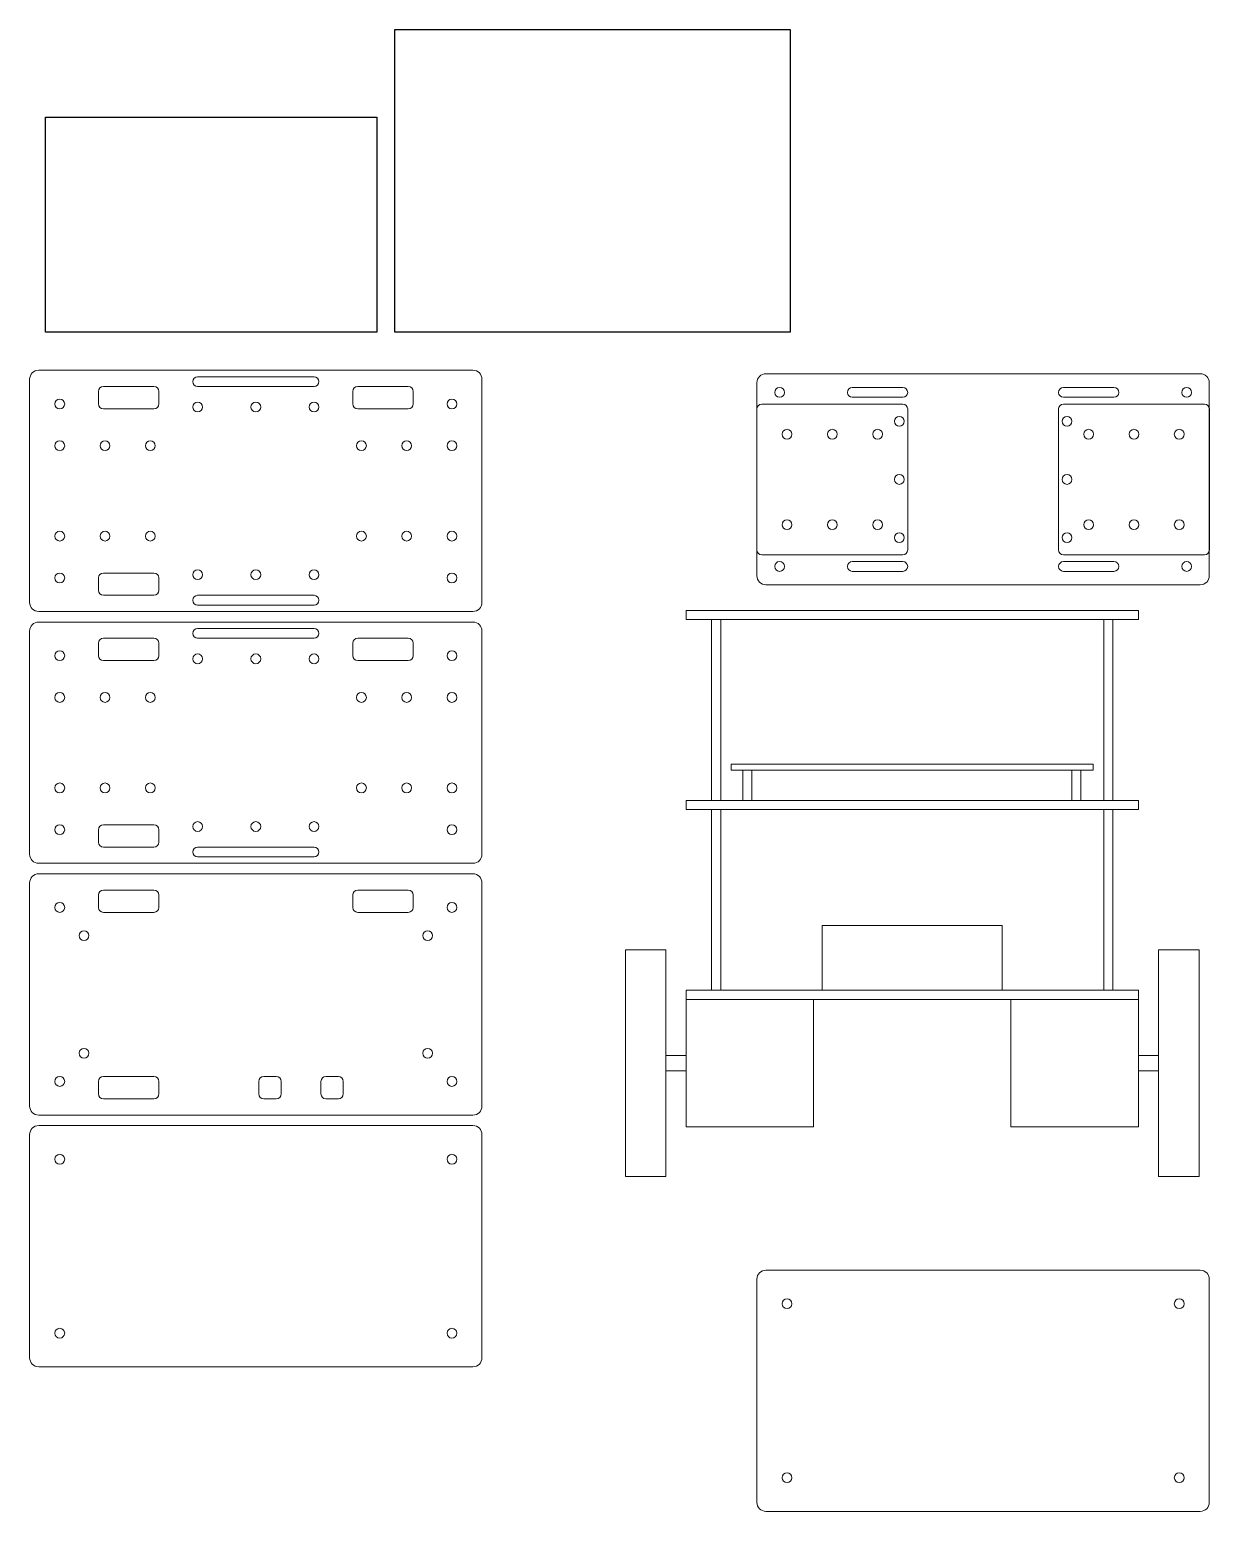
# Model space of a CAD drawing. Header units: centimetres. Extents: x -35 to 66, y -38 to 11.
# Drawn here: x 0.5 to 39.62, y -38.43 to 10.71 of the extents above; entities that cross this region are included whole.
import ezdxf

# ---------------------------------------------------------------- set-up
doc = ezdxf.new("R2010")
doc.units = ezdxf.units.CM
doc.header["$MEASUREMENT"] = 0
doc.layers.add('Layer 1', color=7, linetype='Continuous')
picture_1 = doc.add_image_def('image1.png', size_in_pixel=(770, 500))
picture_2 = doc.add_image_def('image2.png', size_in_pixel=(1042, 798))

msp = doc.modelspace()

# ---------------------------------------------------------------- linework, layer by layer
at = {"layer": 'Layer 1', "color": 250, "lineweight": 9, "true_color": 0x231f20}
for points in [[(37.265, -8.849), (22.265, -8.849), (22.265, -8.549), (37.265, -8.549), (37.265, -8.849)], [(23.414, -14.849), (23.114, -14.849), (23.114, -8.849), (23.414, -8.849), (23.414, -14.849)], [(36.416, -14.849), (36.116, -14.849), (36.116, -8.849), (36.416, -8.849), (36.416, -14.849)], [(35.764, -13.849), (23.764, -13.849), (23.764, -13.648), (35.764, -13.648), (35.764, -13.849)], [(24.443, -14.849), (24.143, -14.849), (24.143, -13.849), (24.443, -13.849), (24.443, -14.849)], [(35.359, -14.849), (35.059, -14.849), (35.059, -13.849), (35.359, -13.849), (35.359, -14.849)], [(37.265, -15.149), (22.265, -15.149), (22.265, -14.849), (37.265, -14.849), (37.265, -15.149)], [(23.414, -21.149), (23.114, -21.149), (23.114, -15.149), (23.414, -15.149), (23.414, -21.149)], [(36.416, -21.149), (36.116, -21.149), (36.116, -15.149), (36.416, -15.149), (36.416, -21.149)], [(21.594, -27.32), (20.253, -27.32), (20.253, -19.808), (21.594, -19.808), (21.594, -27.32)], [(37.935, -27.32), (39.276, -27.32), (39.276, -19.808), (37.935, -19.808), (37.935, -27.32)], [(37.265, -21.449), (22.265, -21.449), (22.265, -21.149), (37.265, -21.149), (37.265, -21.449)], [(26.495, -25.679), (22.265, -25.679), (22.265, -21.449), (26.495, -21.449), (26.495, -25.679)], [(37.265, -25.679), (33.035, -25.679), (33.035, -21.449), (37.265, -21.449), (37.265, -25.679)], [(22.265, -23.817), (21.594, -23.817), (21.594, -23.31), (22.265, -23.31), (22.265, -23.817)], [(37.265, -23.817), (37.935, -23.817), (37.935, -23.31), (37.265, -23.31), (37.265, -23.817)]]:
    msp.add_lwpolyline(points, dxfattribs=at)
at = {"layer": 'Layer 1', "color": 7, "lineweight": 9, "true_color": 0xffffff}
msp.add_lwpolyline([(32.749, -18.995), (32.749, -21.149), (26.78, -21.149), (26.78, -18.995), (32.749, -18.995)], dxfattribs=at)
at = {"layer": 'Layer 1', "color": 250, "lineweight": 9, "true_color": 0x231f20}
for points, knots in [([(15.2, -8.586), (15.2, -8.586), (0.799, -8.586), (0.799, -8.586), (0.634, -8.586), (0.499, -8.452), (0.499, -8.287), (0.499, -8.287), (0.499, -0.886), (0.499, -0.886), (0.499, -0.721), (0.634, -0.586), (0.799, -0.586), (0.799, -0.586), (15.2, -0.586), (15.2, -0.586), (15.365, -0.586), (15.499, -0.721), (15.499, -0.886), (15.499, -0.886), (15.499, -8.287), (15.499, -8.287), (15.499, -8.452), (15.365, -8.586), (15.2, -8.586)], [0, 0, 0, 0, 1, 1, 1, 2, 2, 2, 3, 3, 3, 4, 4, 4, 5, 5, 5, 6, 6, 6, 7, 7, 7, 8, 8, 8, 8]), ([(6.07, -1.124), (6.07, -1.124), (9.93, -1.124), (9.93, -1.124), (10.02, -1.124), (10.092, -1.051), (10.092, -0.961), (10.092, -0.961), (10.092, -0.961), (10.092, -0.961), (10.092, -0.872), (10.02, -0.799), (9.93, -0.799), (9.93, -0.799), (6.07, -0.799), (6.07, -0.799), (5.98, -0.799), (5.907, -0.872), (5.907, -0.961), (5.907, -0.961), (5.907, -0.961), (5.907, -0.961), (5.907, -1.051), (5.98, -1.124), (6.07, -1.124)], [0, 0, 0, 0, 1, 1, 1, 2, 2, 2, 3, 3, 3, 4, 4, 4, 5, 5, 5, 6, 6, 6, 7, 7, 7, 8, 8, 8, 8]), ([(39.316, -7.701), (39.316, -7.701), (24.915, -7.701), (24.915, -7.701), (24.75, -7.701), (24.616, -7.567), (24.616, -7.402), (24.616, -7.402), (24.616, -1.001), (24.616, -1.001), (24.616, -0.836), (24.75, -0.701), (24.915, -0.701), (24.915, -0.701), (39.316, -0.701), (39.316, -0.701), (39.481, -0.701), (39.616, -0.836), (39.616, -1.001), (39.616, -1.001), (39.616, -7.402), (39.616, -7.402), (39.616, -7.567), (39.481, -7.701), (39.316, -7.701)], [0, 0, 0, 0, 1, 1, 1, 2, 2, 2, 3, 3, 3, 4, 4, 4, 5, 5, 5, 6, 6, 6, 7, 7, 7, 8, 8, 8, 8]), ([(4.622, -1.864), (4.622, -1.864), (2.947, -1.864), (2.947, -1.864), (2.857, -1.864), (2.784, -1.791), (2.784, -1.701), (2.784, -1.701), (2.784, -1.286), (2.784, -1.286), (2.784, -1.197), (2.857, -1.124), (2.947, -1.124), (2.947, -1.124), (4.622, -1.124), (4.622, -1.124), (4.712, -1.124), (4.784, -1.197), (4.784, -1.286), (4.784, -1.286), (4.784, -1.701), (4.784, -1.701), (4.784, -1.791), (4.712, -1.864), (4.622, -1.864)], [0, 0, 0, 0, 1, 1, 1, 2, 2, 2, 3, 3, 3, 4, 4, 4, 5, 5, 5, 6, 6, 6, 7, 7, 7, 8, 8, 8, 8]), ([(11.378, -1.864), (11.378, -1.864), (13.053, -1.864), (13.053, -1.864), (13.143, -1.864), (13.216, -1.791), (13.216, -1.701), (13.216, -1.701), (13.216, -1.286), (13.216, -1.286), (13.216, -1.197), (13.143, -1.124), (13.053, -1.124), (13.053, -1.124), (11.378, -1.124), (11.378, -1.124), (11.288, -1.124), (11.216, -1.197), (11.216, -1.286), (11.216, -1.286), (11.216, -1.701), (11.216, -1.701), (11.216, -1.791), (11.288, -1.864), (11.378, -1.864)], [0, 0, 0, 0, 1, 1, 1, 2, 2, 2, 3, 3, 3, 4, 4, 4, 5, 5, 5, 6, 6, 6, 7, 7, 7, 8, 8, 8, 8]), ([(25.204, -1.321), (25.204, -1.231), (25.276, -1.158), (25.366, -1.158), (25.456, -1.158), (25.529, -1.231), (25.529, -1.321), (25.529, -1.411), (25.456, -1.483), (25.366, -1.483), (25.276, -1.483), (25.204, -1.411), (25.204, -1.321)], [0, 0, 0, 0, 1, 1, 1, 2, 2, 2, 3, 3, 3, 4, 4, 4, 4]), ([(29.453, -1.483), (29.453, -1.483), (27.778, -1.483), (27.778, -1.483), (27.688, -1.483), (27.615, -1.411), (27.615, -1.321), (27.615, -1.321), (27.615, -1.321), (27.615, -1.321), (27.615, -1.231), (27.688, -1.158), (27.778, -1.158), (27.778, -1.158), (29.453, -1.158), (29.453, -1.158), (29.542, -1.158), (29.615, -1.231), (29.615, -1.321), (29.615, -1.321), (29.615, -1.321), (29.615, -1.321), (29.615, -1.411), (29.542, -1.483), (29.453, -1.483)], [0, 0, 0, 0, 1, 1, 1, 2, 2, 2, 3, 3, 3, 4, 4, 4, 5, 5, 5, 6, 6, 6, 7, 7, 7, 8, 8, 8, 8]), ([(34.78, -1.483), (34.78, -1.483), (36.455, -1.483), (36.455, -1.483), (36.544, -1.483), (36.617, -1.411), (36.617, -1.321), (36.617, -1.321), (36.617, -1.321), (36.617, -1.321), (36.617, -1.231), (36.544, -1.158), (36.455, -1.158), (36.455, -1.158), (34.78, -1.158), (34.78, -1.158), (34.69, -1.158), (34.617, -1.231), (34.617, -1.321), (34.617, -1.321), (34.617, -1.321), (34.617, -1.321), (34.617, -1.411), (34.69, -1.483), (34.78, -1.483)], [0, 0, 0, 0, 1, 1, 1, 2, 2, 2, 3, 3, 3, 4, 4, 4, 5, 5, 5, 6, 6, 6, 7, 7, 7, 8, 8, 8, 8]), ([(38.704, -1.321), (38.704, -1.231), (38.776, -1.158), (38.866, -1.158), (38.956, -1.158), (39.029, -1.231), (39.029, -1.321), (39.029, -1.411), (38.956, -1.483), (38.866, -1.483), (38.776, -1.483), (38.704, -1.411), (38.704, -1.321)], [0, 0, 0, 0, 1, 1, 1, 2, 2, 2, 3, 3, 3, 4, 4, 4, 4]), ([(1.336, -1.701), (1.336, -1.612), (1.409, -1.539), (1.499, -1.539), (1.589, -1.539), (1.661, -1.612), (1.661, -1.701), (1.661, -1.791), (1.589, -1.864), (1.499, -1.864), (1.409, -1.864), (1.336, -1.791), (1.336, -1.701)], [0, 0, 0, 0, 1, 1, 1, 2, 2, 2, 3, 3, 3, 4, 4, 4, 4]), ([(6.07, -1.968), (5.98, -1.968), (5.907, -1.896), (5.907, -1.806), (5.907, -1.716), (5.98, -1.643), (6.07, -1.643), (6.16, -1.643), (6.232, -1.716), (6.232, -1.806), (6.232, -1.896), (6.16, -1.968), (6.07, -1.968)], [0, 0, 0, 0, 1, 1, 1, 2, 2, 2, 3, 3, 3, 4, 4, 4, 4]), ([(8, -1.968), (7.91, -1.968), (7.837, -1.896), (7.837, -1.806), (7.837, -1.716), (7.91, -1.643), (8, -1.643), (8.09, -1.643), (8.162, -1.716), (8.162, -1.806), (8.162, -1.896), (8.09, -1.968), (8, -1.968)], [0, 0, 0, 0, 1, 1, 1, 2, 2, 2, 3, 3, 3, 4, 4, 4, 4]), ([(9.93, -1.968), (9.84, -1.968), (9.767, -1.896), (9.767, -1.806), (9.767, -1.716), (9.84, -1.643), (9.93, -1.643), (10.02, -1.643), (10.092, -1.716), (10.092, -1.806), (10.092, -1.896), (10.02, -1.968), (9.93, -1.968)], [0, 0, 0, 0, 1, 1, 1, 2, 2, 2, 3, 3, 3, 4, 4, 4, 4]), ([(14.339, -1.701), (14.339, -1.612), (14.411, -1.539), (14.501, -1.539), (14.591, -1.539), (14.664, -1.612), (14.664, -1.701), (14.664, -1.791), (14.591, -1.864), (14.501, -1.864), (14.411, -1.864), (14.339, -1.791), (14.339, -1.701)], [0, 0, 0, 0, 1, 1, 1, 2, 2, 2, 3, 3, 3, 4, 4, 4, 4]), ([(29.453, -6.707), (29.453, -6.707), (24.778, -6.707), (24.778, -6.707), (24.688, -6.707), (24.615, -6.634), (24.615, -6.544), (24.615, -6.544), (24.615, -1.869), (24.615, -1.869), (24.615, -1.78), (24.688, -1.707), (24.778, -1.707), (24.778, -1.707), (29.453, -1.707), (29.453, -1.707), (29.542, -1.707), (29.615, -1.78), (29.615, -1.869), (29.615, -1.869), (29.615, -6.544), (29.615, -6.544), (29.615, -6.634), (29.542, -6.707), (29.453, -6.707)], [0, 0, 0, 0, 1, 1, 1, 2, 2, 2, 3, 3, 3, 4, 4, 4, 5, 5, 5, 6, 6, 6, 7, 7, 7, 8, 8, 8, 8]), ([(34.78, -6.707), (34.78, -6.707), (39.455, -6.707), (39.455, -6.707), (39.544, -6.707), (39.617, -6.634), (39.617, -6.544), (39.617, -6.544), (39.617, -1.869), (39.617, -1.869), (39.617, -1.78), (39.544, -1.707), (39.455, -1.707), (39.455, -1.707), (34.78, -1.707), (34.78, -1.707), (34.69, -1.707), (34.617, -1.78), (34.617, -1.869), (34.617, -1.869), (34.617, -6.544), (34.617, -6.544), (34.617, -6.634), (34.69, -6.707), (34.78, -6.707)], [0, 0, 0, 0, 1, 1, 1, 2, 2, 2, 3, 3, 3, 4, 4, 4, 5, 5, 5, 6, 6, 6, 7, 7, 7, 8, 8, 8, 8]), ([(29.173, -2.277), (29.173, -2.187), (29.246, -2.114), (29.336, -2.114), (29.425, -2.114), (29.498, -2.187), (29.498, -2.277), (29.498, -2.367), (29.425, -2.439), (29.336, -2.439), (29.246, -2.439), (29.173, -2.367), (29.173, -2.277)], [0, 0, 0, 0, 1, 1, 1, 2, 2, 2, 3, 3, 3, 4, 4, 4, 4]), ([(34.734, -2.277), (34.734, -2.187), (34.807, -2.114), (34.897, -2.114), (34.986, -2.114), (35.059, -2.187), (35.059, -2.277), (35.059, -2.367), (34.986, -2.439), (34.897, -2.439), (34.807, -2.439), (34.734, -2.367), (34.734, -2.277)], [0, 0, 0, 0, 1, 1, 1, 2, 2, 2, 3, 3, 3, 4, 4, 4, 4]), ([(1.661, -3.086), (1.661, -3.176), (1.589, -3.249), (1.499, -3.249), (1.409, -3.249), (1.336, -3.176), (1.336, -3.086), (1.336, -2.997), (1.409, -2.924), (1.499, -2.924), (1.589, -2.924), (1.661, -2.997), (1.661, -3.086)], [0, 0, 0, 0, 1, 1, 1, 2, 2, 2, 3, 3, 3, 4, 4, 4, 4]), ([(3.161, -3.086), (3.161, -3.176), (3.089, -3.249), (2.999, -3.249), (2.909, -3.249), (2.836, -3.176), (2.836, -3.086), (2.836, -2.997), (2.909, -2.924), (2.999, -2.924), (3.089, -2.924), (3.161, -2.997), (3.161, -3.086)], [0, 0, 0, 0, 1, 1, 1, 2, 2, 2, 3, 3, 3, 4, 4, 4, 4]), ([(4.661, -3.086), (4.661, -3.176), (4.589, -3.249), (4.499, -3.249), (4.409, -3.249), (4.336, -3.176), (4.336, -3.086), (4.336, -2.997), (4.409, -2.924), (4.499, -2.924), (4.589, -2.924), (4.661, -2.997), (4.661, -3.086)], [0, 0, 0, 0, 1, 1, 1, 2, 2, 2, 3, 3, 3, 4, 4, 4, 4]), ([(11.339, -3.086), (11.339, -2.997), (11.411, -2.924), (11.501, -2.924), (11.591, -2.924), (11.664, -2.997), (11.664, -3.086), (11.664, -3.176), (11.591, -3.249), (11.501, -3.249), (11.411, -3.249), (11.339, -3.176), (11.339, -3.086)], [0, 0, 0, 0, 1, 1, 1, 2, 2, 2, 3, 3, 3, 4, 4, 4, 4]), ([(12.839, -3.086), (12.839, -2.997), (12.911, -2.924), (13.001, -2.924), (13.091, -2.924), (13.164, -2.997), (13.164, -3.086), (13.164, -3.176), (13.091, -3.249), (13.001, -3.249), (12.911, -3.249), (12.839, -3.176), (12.839, -3.086)], [0, 0, 0, 0, 1, 1, 1, 2, 2, 2, 3, 3, 3, 4, 4, 4, 4]), ([(14.339, -3.086), (14.339, -2.997), (14.411, -2.924), (14.501, -2.924), (14.591, -2.924), (14.664, -2.997), (14.664, -3.086), (14.664, -3.176), (14.591, -3.249), (14.501, -3.249), (14.411, -3.249), (14.339, -3.176), (14.339, -3.086)], [0, 0, 0, 0, 1, 1, 1, 2, 2, 2, 3, 3, 3, 4, 4, 4, 4]), ([(25.778, -2.707), (25.778, -2.797), (25.705, -2.869), (25.615, -2.869), (25.525, -2.869), (25.453, -2.797), (25.453, -2.707), (25.453, -2.617), (25.525, -2.544), (25.615, -2.544), (25.705, -2.544), (25.778, -2.617), (25.778, -2.707)], [0, 0, 0, 0, 1, 1, 1, 2, 2, 2, 3, 3, 3, 4, 4, 4, 4]), ([(27.278, -2.707), (27.278, -2.797), (27.205, -2.869), (27.115, -2.869), (27.025, -2.869), (26.953, -2.797), (26.953, -2.707), (26.953, -2.617), (27.025, -2.544), (27.115, -2.544), (27.205, -2.544), (27.278, -2.617), (27.278, -2.707)], [0, 0, 0, 0, 1, 1, 1, 2, 2, 2, 3, 3, 3, 4, 4, 4, 4]), ([(28.778, -2.707), (28.778, -2.797), (28.705, -2.869), (28.615, -2.869), (28.525, -2.869), (28.453, -2.797), (28.453, -2.707), (28.453, -2.617), (28.525, -2.544), (28.615, -2.544), (28.705, -2.544), (28.778, -2.617), (28.778, -2.707)], [0, 0, 0, 0, 1, 1, 1, 2, 2, 2, 3, 3, 3, 4, 4, 4, 4]), ([(35.455, -2.707), (35.455, -2.617), (35.527, -2.544), (35.617, -2.544), (35.707, -2.544), (35.78, -2.617), (35.78, -2.707), (35.78, -2.797), (35.707, -2.869), (35.617, -2.869), (35.527, -2.869), (35.455, -2.797), (35.455, -2.707)], [0, 0, 0, 0, 1, 1, 1, 2, 2, 2, 3, 3, 3, 4, 4, 4, 4]), ([(36.955, -2.707), (36.955, -2.617), (37.027, -2.544), (37.117, -2.544), (37.207, -2.544), (37.28, -2.617), (37.28, -2.707), (37.28, -2.797), (37.207, -2.869), (37.117, -2.869), (37.027, -2.869), (36.955, -2.797), (36.955, -2.707)], [0, 0, 0, 0, 1, 1, 1, 2, 2, 2, 3, 3, 3, 4, 4, 4, 4]), ([(38.455, -2.707), (38.455, -2.617), (38.527, -2.544), (38.617, -2.544), (38.707, -2.544), (38.78, -2.617), (38.78, -2.707), (38.78, -2.797), (38.707, -2.869), (38.617, -2.869), (38.527, -2.869), (38.455, -2.797), (38.455, -2.707)], [0, 0, 0, 0, 1, 1, 1, 2, 2, 2, 3, 3, 3, 4, 4, 4, 4]), ([(29.173, -4.207), (29.173, -4.117), (29.246, -4.044), (29.336, -4.044), (29.425, -4.044), (29.498, -4.117), (29.498, -4.207), (29.498, -4.297), (29.425, -4.369), (29.336, -4.369), (29.246, -4.369), (29.173, -4.297), (29.173, -4.207)], [0, 0, 0, 0, 1, 1, 1, 2, 2, 2, 3, 3, 3, 4, 4, 4, 4]), ([(34.734, -4.207), (34.734, -4.117), (34.807, -4.044), (34.897, -4.044), (34.986, -4.044), (35.059, -4.117), (35.059, -4.207), (35.059, -4.297), (34.986, -4.369), (34.897, -4.369), (34.807, -4.369), (34.734, -4.297), (34.734, -4.207)], [0, 0, 0, 0, 1, 1, 1, 2, 2, 2, 3, 3, 3, 4, 4, 4, 4]), ([(25.778, -5.707), (25.778, -5.797), (25.705, -5.869), (25.615, -5.869), (25.525, -5.869), (25.453, -5.797), (25.453, -5.707), (25.453, -5.617), (25.525, -5.544), (25.615, -5.544), (25.705, -5.544), (25.778, -5.617), (25.778, -5.707)], [0, 0, 0, 0, 1, 1, 1, 2, 2, 2, 3, 3, 3, 4, 4, 4, 4]), ([(27.278, -5.707), (27.278, -5.797), (27.205, -5.869), (27.115, -5.869), (27.025, -5.869), (26.953, -5.797), (26.953, -5.707), (26.953, -5.617), (27.025, -5.544), (27.115, -5.544), (27.205, -5.544), (27.278, -5.617), (27.278, -5.707)], [0, 0, 0, 0, 1, 1, 1, 2, 2, 2, 3, 3, 3, 4, 4, 4, 4]), ([(28.778, -5.707), (28.778, -5.797), (28.705, -5.869), (28.615, -5.869), (28.525, -5.869), (28.453, -5.797), (28.453, -5.707), (28.453, -5.617), (28.525, -5.544), (28.615, -5.544), (28.705, -5.544), (28.778, -5.617), (28.778, -5.707)], [0, 0, 0, 0, 1, 1, 1, 2, 2, 2, 3, 3, 3, 4, 4, 4, 4]), ([(35.455, -5.707), (35.455, -5.617), (35.527, -5.544), (35.617, -5.544), (35.707, -5.544), (35.78, -5.617), (35.78, -5.707), (35.78, -5.797), (35.707, -5.869), (35.617, -5.869), (35.527, -5.869), (35.455, -5.797), (35.455, -5.707)], [0, 0, 0, 0, 1, 1, 1, 2, 2, 2, 3, 3, 3, 4, 4, 4, 4]), ([(36.955, -5.707), (36.955, -5.617), (37.027, -5.544), (37.117, -5.544), (37.207, -5.544), (37.28, -5.617), (37.28, -5.707), (37.28, -5.797), (37.207, -5.869), (37.117, -5.869), (37.027, -5.869), (36.955, -5.797), (36.955, -5.707)], [0, 0, 0, 0, 1, 1, 1, 2, 2, 2, 3, 3, 3, 4, 4, 4, 4]), ([(38.455, -5.707), (38.455, -5.617), (38.527, -5.544), (38.617, -5.544), (38.707, -5.544), (38.78, -5.617), (38.78, -5.707), (38.78, -5.797), (38.707, -5.869), (38.617, -5.869), (38.527, -5.869), (38.455, -5.797), (38.455, -5.707)], [0, 0, 0, 0, 1, 1, 1, 2, 2, 2, 3, 3, 3, 4, 4, 4, 4]), ([(1.661, -6.086), (1.661, -6.176), (1.589, -6.249), (1.499, -6.249), (1.409, -6.249), (1.336, -6.176), (1.336, -6.086), (1.336, -5.997), (1.409, -5.924), (1.499, -5.924), (1.589, -5.924), (1.661, -5.997), (1.661, -6.086)], [0, 0, 0, 0, 1, 1, 1, 2, 2, 2, 3, 3, 3, 4, 4, 4, 4]), ([(3.161, -6.086), (3.161, -6.176), (3.089, -6.249), (2.999, -6.249), (2.909, -6.249), (2.836, -6.176), (2.836, -6.086), (2.836, -5.997), (2.909, -5.924), (2.999, -5.924), (3.089, -5.924), (3.161, -5.997), (3.161, -6.086)], [0, 0, 0, 0, 1, 1, 1, 2, 2, 2, 3, 3, 3, 4, 4, 4, 4]), ([(4.661, -6.086), (4.661, -6.176), (4.589, -6.249), (4.499, -6.249), (4.409, -6.249), (4.336, -6.176), (4.336, -6.086), (4.336, -5.997), (4.409, -5.924), (4.499, -5.924), (4.589, -5.924), (4.661, -5.997), (4.661, -6.086)], [0, 0, 0, 0, 1, 1, 1, 2, 2, 2, 3, 3, 3, 4, 4, 4, 4]), ([(11.339, -6.086), (11.339, -5.997), (11.411, -5.924), (11.501, -5.924), (11.591, -5.924), (11.664, -5.997), (11.664, -6.086), (11.664, -6.176), (11.591, -6.249), (11.501, -6.249), (11.411, -6.249), (11.339, -6.176), (11.339, -6.086)], [0, 0, 0, 0, 1, 1, 1, 2, 2, 2, 3, 3, 3, 4, 4, 4, 4]), ([(12.839, -6.086), (12.839, -5.997), (12.911, -5.924), (13.001, -5.924), (13.091, -5.924), (13.164, -5.997), (13.164, -6.086), (13.164, -6.176), (13.091, -6.249), (13.001, -6.249), (12.911, -6.249), (12.839, -6.176), (12.839, -6.086)], [0, 0, 0, 0, 1, 1, 1, 2, 2, 2, 3, 3, 3, 4, 4, 4, 4]), ([(14.339, -6.086), (14.339, -5.997), (14.411, -5.924), (14.501, -5.924), (14.591, -5.924), (14.664, -5.997), (14.664, -6.086), (14.664, -6.176), (14.591, -6.249), (14.501, -6.249), (14.411, -6.249), (14.339, -6.176), (14.339, -6.086)], [0, 0, 0, 0, 1, 1, 1, 2, 2, 2, 3, 3, 3, 4, 4, 4, 4]), ([(29.173, -6.137), (29.173, -6.047), (29.246, -5.974), (29.336, -5.974), (29.425, -5.974), (29.498, -6.047), (29.498, -6.137), (29.498, -6.227), (29.425, -6.299), (29.336, -6.299), (29.246, -6.299), (29.173, -6.227), (29.173, -6.137)], [0, 0, 0, 0, 1, 1, 1, 2, 2, 2, 3, 3, 3, 4, 4, 4, 4]), ([(34.734, -6.137), (34.734, -6.047), (34.807, -5.974), (34.897, -5.974), (34.986, -5.974), (35.059, -6.047), (35.059, -6.137), (35.059, -6.227), (34.986, -6.299), (34.897, -6.299), (34.807, -6.299), (34.734, -6.227), (34.734, -6.137)], [0, 0, 0, 0, 1, 1, 1, 2, 2, 2, 3, 3, 3, 4, 4, 4, 4]), ([(1.336, -7.471), (1.336, -7.382), (1.409, -7.309), (1.499, -7.309), (1.589, -7.309), (1.661, -7.382), (1.661, -7.471), (1.661, -7.561), (1.589, -7.634), (1.499, -7.634), (1.409, -7.634), (1.336, -7.561), (1.336, -7.471)], [0, 0, 0, 0, 1, 1, 1, 2, 2, 2, 3, 3, 3, 4, 4, 4, 4]), ([(2.947, -8.049), (2.947, -8.049), (4.622, -8.049), (4.622, -8.049), (4.712, -8.049), (4.784, -7.976), (4.784, -7.886), (4.784, -7.886), (4.784, -7.471), (4.784, -7.471), (4.784, -7.382), (4.712, -7.309), (4.622, -7.309), (4.622, -7.309), (2.947, -7.309), (2.947, -7.309), (2.857, -7.309), (2.784, -7.382), (2.784, -7.471), (2.784, -7.471), (2.784, -7.886), (2.784, -7.886), (2.784, -7.976), (2.857, -8.049), (2.947, -8.049)], [0, 0, 0, 0, 1, 1, 1, 2, 2, 2, 3, 3, 3, 4, 4, 4, 5, 5, 5, 6, 6, 6, 7, 7, 7, 8, 8, 8, 8]), ([(6.07, -7.529), (5.98, -7.529), (5.907, -7.457), (5.907, -7.367), (5.907, -7.277), (5.98, -7.204), (6.07, -7.204), (6.16, -7.204), (6.232, -7.277), (6.232, -7.367), (6.232, -7.457), (6.16, -7.529), (6.07, -7.529)], [0, 0, 0, 0, 1, 1, 1, 2, 2, 2, 3, 3, 3, 4, 4, 4, 4]), ([(8, -7.529), (7.91, -7.529), (7.837, -7.457), (7.837, -7.367), (7.837, -7.277), (7.91, -7.204), (8, -7.204), (8.09, -7.204), (8.162, -7.277), (8.162, -7.367), (8.162, -7.457), (8.09, -7.529), (8, -7.529)], [0, 0, 0, 0, 1, 1, 1, 2, 2, 2, 3, 3, 3, 4, 4, 4, 4]), ([(9.93, -7.529), (9.84, -7.529), (9.767, -7.457), (9.767, -7.367), (9.767, -7.277), (9.84, -7.204), (9.93, -7.204), (10.02, -7.204), (10.092, -7.277), (10.092, -7.367), (10.092, -7.457), (10.02, -7.529), (9.93, -7.529)], [0, 0, 0, 0, 1, 1, 1, 2, 2, 2, 3, 3, 3, 4, 4, 4, 4]), ([(14.339, -7.471), (14.339, -7.382), (14.411, -7.309), (14.501, -7.309), (14.591, -7.309), (14.664, -7.382), (14.664, -7.471), (14.664, -7.561), (14.591, -7.634), (14.501, -7.634), (14.411, -7.634), (14.339, -7.561), (14.339, -7.471)], [0, 0, 0, 0, 1, 1, 1, 2, 2, 2, 3, 3, 3, 4, 4, 4, 4]), ([(25.204, -7.093), (25.204, -7.003), (25.276, -6.93), (25.366, -6.93), (25.456, -6.93), (25.529, -7.003), (25.529, -7.093), (25.529, -7.183), (25.456, -7.255), (25.366, -7.255), (25.276, -7.255), (25.204, -7.183), (25.204, -7.093)], [0, 0, 0, 0, 1, 1, 1, 2, 2, 2, 3, 3, 3, 4, 4, 4, 4]), ([(29.453, -7.255), (29.453, -7.255), (27.778, -7.255), (27.778, -7.255), (27.688, -7.255), (27.615, -7.183), (27.615, -7.093), (27.615, -7.093), (27.615, -7.093), (27.615, -7.093), (27.615, -7.003), (27.688, -6.93), (27.778, -6.93), (27.778, -6.93), (29.453, -6.93), (29.453, -6.93), (29.542, -6.93), (29.615, -7.003), (29.615, -7.093), (29.615, -7.093), (29.615, -7.093), (29.615, -7.093), (29.615, -7.183), (29.542, -7.255), (29.453, -7.255)], [0, 0, 0, 0, 1, 1, 1, 2, 2, 2, 3, 3, 3, 4, 4, 4, 5, 5, 5, 6, 6, 6, 7, 7, 7, 8, 8, 8, 8]), ([(34.78, -7.255), (34.78, -7.255), (36.455, -7.255), (36.455, -7.255), (36.544, -7.255), (36.617, -7.183), (36.617, -7.093), (36.617, -7.093), (36.617, -7.093), (36.617, -7.093), (36.617, -7.003), (36.544, -6.93), (36.455, -6.93), (36.455, -6.93), (34.78, -6.93), (34.78, -6.93), (34.69, -6.93), (34.617, -7.003), (34.617, -7.093), (34.617, -7.093), (34.617, -7.093), (34.617, -7.093), (34.617, -7.183), (34.69, -7.255), (34.78, -7.255)], [0, 0, 0, 0, 1, 1, 1, 2, 2, 2, 3, 3, 3, 4, 4, 4, 5, 5, 5, 6, 6, 6, 7, 7, 7, 8, 8, 8, 8]), ([(38.704, -7.093), (38.704, -7.003), (38.776, -6.93), (38.866, -6.93), (38.956, -6.93), (39.029, -7.003), (39.029, -7.093), (39.029, -7.183), (38.956, -7.255), (38.866, -7.255), (38.776, -7.255), (38.704, -7.183), (38.704, -7.093)], [0, 0, 0, 0, 1, 1, 1, 2, 2, 2, 3, 3, 3, 4, 4, 4, 4]), ([(6.07, -8.374), (6.07, -8.374), (9.93, -8.374), (9.93, -8.374), (10.02, -8.374), (10.092, -8.301), (10.092, -8.211), (10.092, -8.211), (10.092, -8.211), (10.092, -8.211), (10.092, -8.122), (10.02, -8.049), (9.93, -8.049), (9.93, -8.049), (6.07, -8.049), (6.07, -8.049), (5.98, -8.049), (5.907, -8.122), (5.907, -8.211), (5.907, -8.211), (5.907, -8.211), (5.907, -8.211), (5.907, -8.301), (5.98, -8.374), (6.07, -8.374)], [0, 0, 0, 0, 1, 1, 1, 2, 2, 2, 3, 3, 3, 4, 4, 4, 5, 5, 5, 6, 6, 6, 7, 7, 7, 8, 8, 8, 8]), ([(15.2, -16.936), (15.2, -16.936), (0.799, -16.936), (0.799, -16.936), (0.634, -16.936), (0.499, -16.802), (0.499, -16.636), (0.499, -16.636), (0.499, -9.235), (0.499, -9.235), (0.499, -9.07), (0.634, -8.936), (0.799, -8.936), (0.799, -8.936), (15.2, -8.936), (15.2, -8.936), (15.365, -8.936), (15.499, -9.07), (15.499, -9.235), (15.499, -9.235), (15.499, -16.636), (15.499, -16.636), (15.499, -16.802), (15.365, -16.936), (15.2, -16.936)], [0, 0, 0, 0, 1, 1, 1, 2, 2, 2, 3, 3, 3, 4, 4, 4, 5, 5, 5, 6, 6, 6, 7, 7, 7, 8, 8, 8, 8]), ([(6.07, -9.473), (6.07, -9.473), (9.93, -9.473), (9.93, -9.473), (10.02, -9.473), (10.092, -9.401), (10.092, -9.311), (10.092, -9.311), (10.092, -9.311), (10.092, -9.311), (10.092, -9.221), (10.02, -9.148), (9.93, -9.148), (9.93, -9.148), (6.07, -9.148), (6.07, -9.148), (5.98, -9.148), (5.907, -9.221), (5.907, -9.311), (5.907, -9.311), (5.907, -9.311), (5.907, -9.311), (5.907, -9.401), (5.98, -9.473), (6.07, -9.473)], [0, 0, 0, 0, 1, 1, 1, 2, 2, 2, 3, 3, 3, 4, 4, 4, 5, 5, 5, 6, 6, 6, 7, 7, 7, 8, 8, 8, 8]), ([(4.622, -10.213), (4.622, -10.213), (2.947, -10.213), (2.947, -10.213), (2.857, -10.213), (2.784, -10.141), (2.784, -10.051), (2.784, -10.051), (2.784, -9.636), (2.784, -9.636), (2.784, -9.546), (2.857, -9.473), (2.947, -9.473), (2.947, -9.473), (4.622, -9.473), (4.622, -9.473), (4.712, -9.473), (4.784, -9.546), (4.784, -9.636), (4.784, -9.636), (4.784, -10.051), (4.784, -10.051), (4.784, -10.141), (4.712, -10.213), (4.622, -10.213)], [0, 0, 0, 0, 1, 1, 1, 2, 2, 2, 3, 3, 3, 4, 4, 4, 5, 5, 5, 6, 6, 6, 7, 7, 7, 8, 8, 8, 8]), ([(11.378, -10.213), (11.378, -10.213), (13.053, -10.213), (13.053, -10.213), (13.143, -10.213), (13.216, -10.141), (13.216, -10.051), (13.216, -10.051), (13.216, -9.636), (13.216, -9.636), (13.216, -9.546), (13.143, -9.473), (13.053, -9.473), (13.053, -9.473), (11.378, -9.473), (11.378, -9.473), (11.288, -9.473), (11.216, -9.546), (11.216, -9.636), (11.216, -9.636), (11.216, -10.051), (11.216, -10.051), (11.216, -10.141), (11.288, -10.213), (11.378, -10.213)], [0, 0, 0, 0, 1, 1, 1, 2, 2, 2, 3, 3, 3, 4, 4, 4, 5, 5, 5, 6, 6, 6, 7, 7, 7, 8, 8, 8, 8]), ([(1.336, -10.051), (1.336, -9.961), (1.409, -9.888), (1.499, -9.888), (1.589, -9.888), (1.661, -9.961), (1.661, -10.051), (1.661, -10.141), (1.589, -10.213), (1.499, -10.213), (1.409, -10.213), (1.336, -10.141), (1.336, -10.051)], [0, 0, 0, 0, 1, 1, 1, 2, 2, 2, 3, 3, 3, 4, 4, 4, 4]), ([(6.07, -10.318), (5.98, -10.318), (5.907, -10.245), (5.907, -10.155), (5.907, -10.066), (5.98, -9.993), (6.07, -9.993), (6.16, -9.993), (6.232, -10.066), (6.232, -10.155), (6.232, -10.245), (6.16, -10.318), (6.07, -10.318)], [0, 0, 0, 0, 1, 1, 1, 2, 2, 2, 3, 3, 3, 4, 4, 4, 4]), ([(8, -10.318), (7.91, -10.318), (7.837, -10.245), (7.837, -10.155), (7.837, -10.066), (7.91, -9.993), (8, -9.993), (8.09, -9.993), (8.162, -10.066), (8.162, -10.155), (8.162, -10.245), (8.09, -10.318), (8, -10.318)], [0, 0, 0, 0, 1, 1, 1, 2, 2, 2, 3, 3, 3, 4, 4, 4, 4]), ([(9.93, -10.318), (9.84, -10.318), (9.767, -10.245), (9.767, -10.155), (9.767, -10.066), (9.84, -9.993), (9.93, -9.993), (10.02, -9.993), (10.092, -10.066), (10.092, -10.155), (10.092, -10.245), (10.02, -10.318), (9.93, -10.318)], [0, 0, 0, 0, 1, 1, 1, 2, 2, 2, 3, 3, 3, 4, 4, 4, 4]), ([(14.339, -10.051), (14.339, -9.961), (14.411, -9.888), (14.501, -9.888), (14.591, -9.888), (14.664, -9.961), (14.664, -10.051), (14.664, -10.141), (14.591, -10.213), (14.501, -10.213), (14.411, -10.213), (14.339, -10.141), (14.339, -10.051)], [0, 0, 0, 0, 1, 1, 1, 2, 2, 2, 3, 3, 3, 4, 4, 4, 4]), ([(1.661, -11.436), (1.661, -11.526), (1.589, -11.598), (1.499, -11.598), (1.409, -11.598), (1.336, -11.526), (1.336, -11.436), (1.336, -11.346), (1.409, -11.273), (1.499, -11.273), (1.589, -11.273), (1.661, -11.346), (1.661, -11.436)], [0, 0, 0, 0, 1, 1, 1, 2, 2, 2, 3, 3, 3, 4, 4, 4, 4]), ([(3.161, -11.436), (3.161, -11.526), (3.089, -11.598), (2.999, -11.598), (2.909, -11.598), (2.836, -11.526), (2.836, -11.436), (2.836, -11.346), (2.909, -11.273), (2.999, -11.273), (3.089, -11.273), (3.161, -11.346), (3.161, -11.436)], [0, 0, 0, 0, 1, 1, 1, 2, 2, 2, 3, 3, 3, 4, 4, 4, 4]), ([(4.661, -11.436), (4.661, -11.526), (4.589, -11.598), (4.499, -11.598), (4.409, -11.598), (4.336, -11.526), (4.336, -11.436), (4.336, -11.346), (4.409, -11.273), (4.499, -11.273), (4.589, -11.273), (4.661, -11.346), (4.661, -11.436)], [0, 0, 0, 0, 1, 1, 1, 2, 2, 2, 3, 3, 3, 4, 4, 4, 4]), ([(11.339, -11.436), (11.339, -11.346), (11.411, -11.273), (11.501, -11.273), (11.591, -11.273), (11.664, -11.346), (11.664, -11.436), (11.664, -11.526), (11.591, -11.598), (11.501, -11.598), (11.411, -11.598), (11.339, -11.526), (11.339, -11.436)], [0, 0, 0, 0, 1, 1, 1, 2, 2, 2, 3, 3, 3, 4, 4, 4, 4]), ([(12.839, -11.436), (12.839, -11.346), (12.911, -11.273), (13.001, -11.273), (13.091, -11.273), (13.164, -11.346), (13.164, -11.436), (13.164, -11.526), (13.091, -11.598), (13.001, -11.598), (12.911, -11.598), (12.839, -11.526), (12.839, -11.436)], [0, 0, 0, 0, 1, 1, 1, 2, 2, 2, 3, 3, 3, 4, 4, 4, 4]), ([(14.339, -11.436), (14.339, -11.346), (14.411, -11.273), (14.501, -11.273), (14.591, -11.273), (14.664, -11.346), (14.664, -11.436), (14.664, -11.526), (14.591, -11.598), (14.501, -11.598), (14.411, -11.598), (14.339, -11.526), (14.339, -11.436)], [0, 0, 0, 0, 1, 1, 1, 2, 2, 2, 3, 3, 3, 4, 4, 4, 4]), ([(1.661, -14.436), (1.661, -14.526), (1.589, -14.598), (1.499, -14.598), (1.409, -14.598), (1.336, -14.526), (1.336, -14.436), (1.336, -14.346), (1.409, -14.273), (1.499, -14.273), (1.589, -14.273), (1.661, -14.346), (1.661, -14.436)], [0, 0, 0, 0, 1, 1, 1, 2, 2, 2, 3, 3, 3, 4, 4, 4, 4]), ([(3.161, -14.436), (3.161, -14.526), (3.089, -14.598), (2.999, -14.598), (2.909, -14.598), (2.836, -14.526), (2.836, -14.436), (2.836, -14.346), (2.909, -14.273), (2.999, -14.273), (3.089, -14.273), (3.161, -14.346), (3.161, -14.436)], [0, 0, 0, 0, 1, 1, 1, 2, 2, 2, 3, 3, 3, 4, 4, 4, 4]), ([(4.661, -14.436), (4.661, -14.526), (4.589, -14.598), (4.499, -14.598), (4.409, -14.598), (4.336, -14.526), (4.336, -14.436), (4.336, -14.346), (4.409, -14.273), (4.499, -14.273), (4.589, -14.273), (4.661, -14.346), (4.661, -14.436)], [0, 0, 0, 0, 1, 1, 1, 2, 2, 2, 3, 3, 3, 4, 4, 4, 4]), ([(11.339, -14.436), (11.339, -14.346), (11.411, -14.273), (11.501, -14.273), (11.591, -14.273), (11.664, -14.346), (11.664, -14.436), (11.664, -14.526), (11.591, -14.598), (11.501, -14.598), (11.411, -14.598), (11.339, -14.526), (11.339, -14.436)], [0, 0, 0, 0, 1, 1, 1, 2, 2, 2, 3, 3, 3, 4, 4, 4, 4]), ([(12.839, -14.436), (12.839, -14.346), (12.911, -14.273), (13.001, -14.273), (13.091, -14.273), (13.164, -14.346), (13.164, -14.436), (13.164, -14.526), (13.091, -14.598), (13.001, -14.598), (12.911, -14.598), (12.839, -14.526), (12.839, -14.436)], [0, 0, 0, 0, 1, 1, 1, 2, 2, 2, 3, 3, 3, 4, 4, 4, 4]), ([(14.339, -14.436), (14.339, -14.346), (14.411, -14.273), (14.501, -14.273), (14.591, -14.273), (14.664, -14.346), (14.664, -14.436), (14.664, -14.526), (14.591, -14.598), (14.501, -14.598), (14.411, -14.598), (14.339, -14.526), (14.339, -14.436)], [0, 0, 0, 0, 1, 1, 1, 2, 2, 2, 3, 3, 3, 4, 4, 4, 4]), ([(1.336, -15.821), (1.336, -15.731), (1.409, -15.658), (1.499, -15.658), (1.589, -15.658), (1.661, -15.731), (1.661, -15.821), (1.661, -15.911), (1.589, -15.983), (1.499, -15.983), (1.409, -15.983), (1.336, -15.911), (1.336, -15.821)], [0, 0, 0, 0, 1, 1, 1, 2, 2, 2, 3, 3, 3, 4, 4, 4, 4]), ([(2.947, -16.398), (2.947, -16.398), (4.622, -16.398), (4.622, -16.398), (4.712, -16.398), (4.784, -16.326), (4.784, -16.236), (4.784, -16.236), (4.784, -15.821), (4.784, -15.821), (4.784, -15.731), (4.712, -15.658), (4.622, -15.658), (4.622, -15.658), (2.947, -15.658), (2.947, -15.658), (2.857, -15.658), (2.784, -15.731), (2.784, -15.821), (2.784, -15.821), (2.784, -16.236), (2.784, -16.236), (2.784, -16.326), (2.857, -16.398), (2.947, -16.398)], [0, 0, 0, 0, 1, 1, 1, 2, 2, 2, 3, 3, 3, 4, 4, 4, 5, 5, 5, 6, 6, 6, 7, 7, 7, 8, 8, 8, 8]), ([(6.07, -15.879), (5.98, -15.879), (5.907, -15.806), (5.907, -15.716), (5.907, -15.627), (5.98, -15.554), (6.07, -15.554), (6.16, -15.554), (6.232, -15.627), (6.232, -15.716), (6.232, -15.806), (6.16, -15.879), (6.07, -15.879)], [0, 0, 0, 0, 1, 1, 1, 2, 2, 2, 3, 3, 3, 4, 4, 4, 4]), ([(8, -15.879), (7.91, -15.879), (7.837, -15.806), (7.837, -15.716), (7.837, -15.627), (7.91, -15.554), (8, -15.554), (8.09, -15.554), (8.162, -15.627), (8.162, -15.716), (8.162, -15.806), (8.09, -15.879), (8, -15.879)], [0, 0, 0, 0, 1, 1, 1, 2, 2, 2, 3, 3, 3, 4, 4, 4, 4]), ([(9.93, -15.879), (9.84, -15.879), (9.767, -15.806), (9.767, -15.716), (9.767, -15.627), (9.84, -15.554), (9.93, -15.554), (10.02, -15.554), (10.092, -15.627), (10.092, -15.716), (10.092, -15.806), (10.02, -15.879), (9.93, -15.879)], [0, 0, 0, 0, 1, 1, 1, 2, 2, 2, 3, 3, 3, 4, 4, 4, 4]), ([(14.339, -15.821), (14.339, -15.731), (14.411, -15.658), (14.501, -15.658), (14.591, -15.658), (14.664, -15.731), (14.664, -15.821), (14.664, -15.911), (14.591, -15.983), (14.501, -15.983), (14.411, -15.983), (14.339, -15.911), (14.339, -15.821)], [0, 0, 0, 0, 1, 1, 1, 2, 2, 2, 3, 3, 3, 4, 4, 4, 4]), ([(6.07, -16.723), (6.07, -16.723), (9.93, -16.723), (9.93, -16.723), (10.02, -16.723), (10.092, -16.651), (10.092, -16.561), (10.092, -16.561), (10.092, -16.561), (10.092, -16.561), (10.092, -16.471), (10.02, -16.398), (9.93, -16.398), (9.93, -16.398), (6.07, -16.398), (6.07, -16.398), (5.98, -16.398), (5.907, -16.471), (5.907, -16.561), (5.907, -16.561), (5.907, -16.561), (5.907, -16.561), (5.907, -16.651), (5.98, -16.723), (6.07, -16.723)], [0, 0, 0, 0, 1, 1, 1, 2, 2, 2, 3, 3, 3, 4, 4, 4, 5, 5, 5, 6, 6, 6, 7, 7, 7, 8, 8, 8, 8]), ([(15.2, -25.285), (15.2, -25.285), (0.799, -25.285), (0.799, -25.285), (0.634, -25.285), (0.499, -25.151), (0.499, -24.986), (0.499, -24.986), (0.499, -17.585), (0.499, -17.585), (0.499, -17.419), (0.634, -17.285), (0.799, -17.285), (0.799, -17.285), (15.2, -17.285), (15.2, -17.285), (15.365, -17.285), (15.499, -17.419), (15.499, -17.585), (15.499, -17.585), (15.499, -24.986), (15.499, -24.986), (15.499, -25.151), (15.365, -25.285), (15.2, -25.285)], [0, 0, 0, 0, 1, 1, 1, 2, 2, 2, 3, 3, 3, 4, 4, 4, 5, 5, 5, 6, 6, 6, 7, 7, 7, 8, 8, 8, 8]), ([(4.622, -18.563), (4.622, -18.563), (2.947, -18.563), (2.947, -18.563), (2.857, -18.563), (2.784, -18.49), (2.784, -18.4), (2.784, -18.4), (2.784, -17.985), (2.784, -17.985), (2.784, -17.895), (2.857, -17.823), (2.947, -17.823), (2.947, -17.823), (4.622, -17.823), (4.622, -17.823), (4.712, -17.823), (4.784, -17.895), (4.784, -17.985), (4.784, -17.985), (4.784, -18.4), (4.784, -18.4), (4.784, -18.49), (4.712, -18.563), (4.622, -18.563)], [0, 0, 0, 0, 1, 1, 1, 2, 2, 2, 3, 3, 3, 4, 4, 4, 5, 5, 5, 6, 6, 6, 7, 7, 7, 8, 8, 8, 8]), ([(11.378, -18.563), (11.378, -18.563), (13.053, -18.563), (13.053, -18.563), (13.143, -18.563), (13.216, -18.49), (13.216, -18.4), (13.216, -18.4), (13.216, -17.985), (13.216, -17.985), (13.216, -17.895), (13.143, -17.823), (13.053, -17.823), (13.053, -17.823), (11.378, -17.823), (11.378, -17.823), (11.288, -17.823), (11.216, -17.895), (11.216, -17.985), (11.216, -17.985), (11.216, -18.4), (11.216, -18.4), (11.216, -18.49), (11.288, -18.563), (11.378, -18.563)], [0, 0, 0, 0, 1, 1, 1, 2, 2, 2, 3, 3, 3, 4, 4, 4, 5, 5, 5, 6, 6, 6, 7, 7, 7, 8, 8, 8, 8]), ([(1.336, -18.4), (1.336, -18.31), (1.409, -18.238), (1.499, -18.238), (1.589, -18.238), (1.661, -18.31), (1.661, -18.4), (1.661, -18.49), (1.589, -18.563), (1.499, -18.563), (1.409, -18.563), (1.336, -18.49), (1.336, -18.4)], [0, 0, 0, 0, 1, 1, 1, 2, 2, 2, 3, 3, 3, 4, 4, 4, 4]), ([(14.339, -18.4), (14.339, -18.31), (14.411, -18.238), (14.501, -18.238), (14.591, -18.238), (14.664, -18.31), (14.664, -18.4), (14.664, -18.49), (14.591, -18.563), (14.501, -18.563), (14.411, -18.563), (14.339, -18.49), (14.339, -18.4)], [0, 0, 0, 0, 1, 1, 1, 2, 2, 2, 3, 3, 3, 4, 4, 4, 4]), ([(2.137, -19.335), (2.137, -19.245), (2.21, -19.173), (2.3, -19.173), (2.39, -19.173), (2.462, -19.245), (2.462, -19.335), (2.462, -19.425), (2.39, -19.498), (2.3, -19.498), (2.21, -19.498), (2.137, -19.425), (2.137, -19.335)], [0, 0, 0, 0, 1, 1, 1, 2, 2, 2, 3, 3, 3, 4, 4, 4, 4]), ([(13.537, -19.335), (13.537, -19.245), (13.61, -19.173), (13.7, -19.173), (13.79, -19.173), (13.862, -19.245), (13.862, -19.335), (13.862, -19.425), (13.79, -19.498), (13.7, -19.498), (13.61, -19.498), (13.537, -19.425), (13.537, -19.335)], [0, 0, 0, 0, 1, 1, 1, 2, 2, 2, 3, 3, 3, 4, 4, 4, 4]), ([(2.137, -23.235), (2.137, -23.145), (2.21, -23.073), (2.3, -23.073), (2.39, -23.073), (2.462, -23.145), (2.462, -23.235), (2.462, -23.325), (2.39, -23.398), (2.3, -23.398), (2.21, -23.398), (2.137, -23.325), (2.137, -23.235)], [0, 0, 0, 0, 1, 1, 1, 2, 2, 2, 3, 3, 3, 4, 4, 4, 4]), ([(13.537, -23.235), (13.537, -23.145), (13.61, -23.073), (13.7, -23.073), (13.79, -23.073), (13.862, -23.145), (13.862, -23.235), (13.862, -23.325), (13.79, -23.398), (13.7, -23.398), (13.61, -23.398), (13.537, -23.325), (13.537, -23.235)], [0, 0, 0, 0, 1, 1, 1, 2, 2, 2, 3, 3, 3, 4, 4, 4, 4]), ([(1.336, -24.17), (1.336, -24.08), (1.409, -24.008), (1.499, -24.008), (1.589, -24.008), (1.661, -24.08), (1.661, -24.17), (1.661, -24.26), (1.589, -24.333), (1.499, -24.333), (1.409, -24.333), (1.336, -24.26), (1.336, -24.17)], [0, 0, 0, 0, 1, 1, 1, 2, 2, 2, 3, 3, 3, 4, 4, 4, 4]), ([(2.947, -24.748), (2.947, -24.748), (4.622, -24.748), (4.622, -24.748), (4.712, -24.748), (4.784, -24.675), (4.784, -24.585), (4.784, -24.585), (4.784, -24.17), (4.784, -24.17), (4.784, -24.08), (4.712, -24.008), (4.622, -24.008), (4.622, -24.008), (2.947, -24.008), (2.947, -24.008), (2.857, -24.008), (2.784, -24.08), (2.784, -24.17), (2.784, -24.17), (2.784, -24.585), (2.784, -24.585), (2.784, -24.675), (2.857, -24.748), (2.947, -24.748)], [0, 0, 0, 0, 1, 1, 1, 2, 2, 2, 3, 3, 3, 4, 4, 4, 5, 5, 5, 6, 6, 6, 7, 7, 7, 8, 8, 8, 8]), ([(8.262, -24.747), (8.262, -24.747), (8.678, -24.747), (8.678, -24.747), (8.767, -24.747), (8.84, -24.675), (8.84, -24.585), (8.84, -24.585), (8.84, -24.17), (8.84, -24.17), (8.84, -24.08), (8.767, -24.007), (8.678, -24.007), (8.678, -24.007), (8.262, -24.007), (8.262, -24.007), (8.173, -24.007), (8.1, -24.08), (8.1, -24.17), (8.1, -24.17), (8.1, -24.585), (8.1, -24.585), (8.1, -24.675), (8.173, -24.747), (8.262, -24.747)], [0, 0, 0, 0, 1, 1, 1, 2, 2, 2, 3, 3, 3, 4, 4, 4, 5, 5, 5, 6, 6, 6, 7, 7, 7, 8, 8, 8, 8]), ([(10.322, -24.747), (10.322, -24.747), (10.738, -24.747), (10.738, -24.747), (10.827, -24.747), (10.9, -24.675), (10.9, -24.585), (10.9, -24.585), (10.9, -24.17), (10.9, -24.17), (10.9, -24.08), (10.827, -24.007), (10.738, -24.007), (10.738, -24.007), (10.322, -24.007), (10.322, -24.007), (10.233, -24.007), (10.16, -24.08), (10.16, -24.17), (10.16, -24.17), (10.16, -24.585), (10.16, -24.585), (10.16, -24.675), (10.233, -24.747), (10.322, -24.747)], [0, 0, 0, 0, 1, 1, 1, 2, 2, 2, 3, 3, 3, 4, 4, 4, 5, 5, 5, 6, 6, 6, 7, 7, 7, 8, 8, 8, 8]), ([(14.339, -24.17), (14.339, -24.08), (14.411, -24.008), (14.501, -24.008), (14.591, -24.008), (14.664, -24.08), (14.664, -24.17), (14.664, -24.26), (14.591, -24.333), (14.501, -24.333), (14.411, -24.333), (14.339, -24.26), (14.339, -24.17)], [0, 0, 0, 0, 1, 1, 1, 2, 2, 2, 3, 3, 3, 4, 4, 4, 4]), ([(15.2, -33.635), (15.2, -33.635), (0.799, -33.635), (0.799, -33.635), (0.634, -33.635), (0.499, -33.5), (0.499, -33.335), (0.499, -33.335), (0.499, -25.934), (0.499, -25.934), (0.499, -25.769), (0.634, -25.635), (0.799, -25.635), (0.799, -25.635), (15.2, -25.635), (15.2, -25.635), (15.365, -25.635), (15.499, -25.769), (15.499, -25.934), (15.499, -25.934), (15.499, -33.335), (15.499, -33.335), (15.499, -33.5), (15.365, -33.635), (15.2, -33.635)], [0, 0, 0, 0, 1, 1, 1, 2, 2, 2, 3, 3, 3, 4, 4, 4, 5, 5, 5, 6, 6, 6, 7, 7, 7, 8, 8, 8, 8]), ([(1.336, -26.75), (1.336, -26.66), (1.409, -26.587), (1.499, -26.587), (1.589, -26.587), (1.661, -26.66), (1.661, -26.75), (1.661, -26.839), (1.589, -26.912), (1.499, -26.912), (1.409, -26.912), (1.336, -26.839), (1.336, -26.75)], [0, 0, 0, 0, 1, 1, 1, 2, 2, 2, 3, 3, 3, 4, 4, 4, 4]), ([(14.339, -26.75), (14.339, -26.66), (14.411, -26.587), (14.501, -26.587), (14.591, -26.587), (14.664, -26.66), (14.664, -26.75), (14.664, -26.839), (14.591, -26.912), (14.501, -26.912), (14.411, -26.912), (14.339, -26.839), (14.339, -26.75)], [0, 0, 0, 0, 1, 1, 1, 2, 2, 2, 3, 3, 3, 4, 4, 4, 4]), ([(39.316, -38.429), (39.316, -38.429), (24.915, -38.429), (24.915, -38.429), (24.75, -38.429), (24.616, -38.294), (24.616, -38.129), (24.616, -38.129), (24.616, -30.728), (24.616, -30.728), (24.616, -30.563), (24.75, -30.429), (24.915, -30.429), (24.915, -30.429), (39.316, -30.429), (39.316, -30.429), (39.481, -30.429), (39.616, -30.563), (39.616, -30.728), (39.616, -30.728), (39.616, -38.129), (39.616, -38.129), (39.616, -38.294), (39.481, -38.429), (39.316, -38.429)], [0, 0, 0, 0, 1, 1, 1, 2, 2, 2, 3, 3, 3, 4, 4, 4, 5, 5, 5, 6, 6, 6, 7, 7, 7, 8, 8, 8, 8]), ([(25.453, -31.544), (25.453, -31.454), (25.525, -31.381), (25.615, -31.381), (25.705, -31.381), (25.778, -31.454), (25.778, -31.544), (25.778, -31.633), (25.705, -31.706), (25.615, -31.706), (25.525, -31.706), (25.453, -31.633), (25.453, -31.544)], [0, 0, 0, 0, 1, 1, 1, 2, 2, 2, 3, 3, 3, 4, 4, 4, 4]), ([(38.455, -31.544), (38.455, -31.454), (38.527, -31.381), (38.617, -31.381), (38.707, -31.381), (38.78, -31.454), (38.78, -31.544), (38.78, -31.633), (38.707, -31.706), (38.617, -31.706), (38.527, -31.706), (38.455, -31.633), (38.455, -31.544)], [0, 0, 0, 0, 1, 1, 1, 2, 2, 2, 3, 3, 3, 4, 4, 4, 4]), ([(1.336, -32.52), (1.336, -32.43), (1.409, -32.357), (1.499, -32.357), (1.589, -32.357), (1.661, -32.43), (1.661, -32.52), (1.661, -32.609), (1.589, -32.682), (1.499, -32.682), (1.409, -32.682), (1.336, -32.609), (1.336, -32.52)], [0, 0, 0, 0, 1, 1, 1, 2, 2, 2, 3, 3, 3, 4, 4, 4, 4]), ([(14.339, -32.52), (14.339, -32.43), (14.411, -32.357), (14.501, -32.357), (14.591, -32.357), (14.664, -32.43), (14.664, -32.52), (14.664, -32.609), (14.591, -32.682), (14.501, -32.682), (14.411, -32.682), (14.339, -32.609), (14.339, -32.52)], [0, 0, 0, 0, 1, 1, 1, 2, 2, 2, 3, 3, 3, 4, 4, 4, 4]), ([(25.453, -37.314), (25.453, -37.224), (25.525, -37.151), (25.615, -37.151), (25.705, -37.151), (25.778, -37.224), (25.778, -37.314), (25.778, -37.403), (25.705, -37.476), (25.615, -37.476), (25.525, -37.476), (25.453, -37.403), (25.453, -37.314)], [0, 0, 0, 0, 1, 1, 1, 2, 2, 2, 3, 3, 3, 4, 4, 4, 4]), ([(38.455, -37.314), (38.455, -37.224), (38.527, -37.151), (38.617, -37.151), (38.707, -37.151), (38.78, -37.224), (38.78, -37.314), (38.78, -37.403), (38.707, -37.476), (38.617, -37.476), (38.527, -37.476), (38.455, -37.403), (38.455, -37.314)], [0, 0, 0, 0, 1, 1, 1, 2, 2, 2, 3, 3, 3, 4, 4, 4, 4])]:
    msp.add_open_spline(points, degree=3, knots=knots, dxfattribs=at)

# ---------------------------------------------------------------- pictures from other files: only their frames are drawn
at = {"layer": 'Layer 1'}
image = msp.add_image(picture_2, insert=(12.613, 0.676), size_in_units=(13.104, 10.036), dxfattribs=at)
image = msp.add_image(picture_1, insert=(1.021, 0.676), size_in_units=(10.99, 7.137), dxfattribs=at)

doc.saveas('drawing.dxf')
